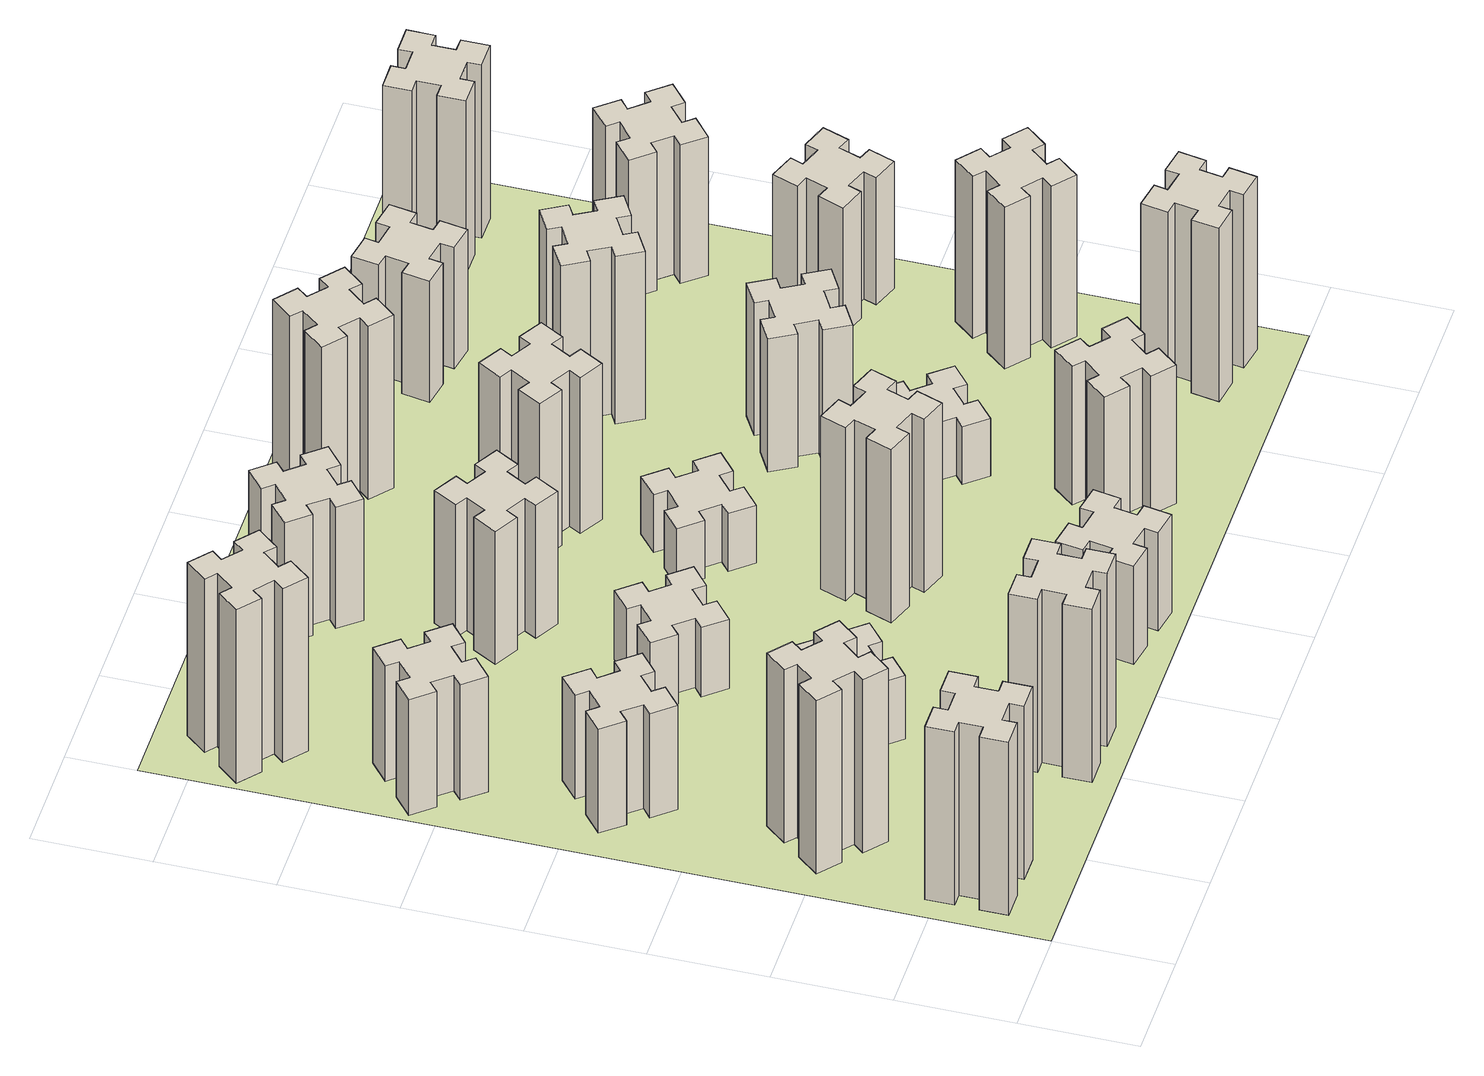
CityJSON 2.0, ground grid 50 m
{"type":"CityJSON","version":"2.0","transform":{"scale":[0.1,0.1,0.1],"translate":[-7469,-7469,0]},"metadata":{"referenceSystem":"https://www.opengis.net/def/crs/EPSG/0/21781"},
"CityObjects":{
"building1":{"type":"Building","attributes":{"class":"1000","function":"1000","usage":"1000","yearOfConstruction":2016,"roofType":"1000","measuredHeight":90,"storeysAboveGround":30,"storeysBelowGround":0},"geometry":[{"type":"Solid","lod":"1","boundaries":[[[[0,1,2,3,4,5,6,7,8,9,10,11,12,13,14,15,16,17,18,19]],[[17,16,20,21]],[[16,15,22,20]],[[15,14,23,22]],[[14,13,24,23]],[[13,12,25,24]],[[12,11,26,25]],[[11,10,27,26]],[[10,9,28,27]],[[9,8,29,28]],[[8,7,30,29]],[[7,6,31,30]],[[6,5,32,31]],[[5,4,33,32]],[[4,3,34,33]],[[3,2,35,34]],[[2,1,36,35]],[[1,0,37,36]],[[0,19,38,37]],[[19,18,39,38]],[[18,17,21,39]],[[24,25,26,27,28,29,30,31,32,33,34,35,36,37,38,39,21,20,22,23]]]]}]},
"building2":{"type":"Building","attributes":{"class":"1000","function":"1000","usage":"1000","yearOfConstruction":2016,"roofType":"1000","measuredHeight":90,"storeysAboveGround":30,"storeysBelowGround":0},"geometry":[{"type":"Solid","lod":"1","boundaries":[[[[40,41,42,43,44,45,46,47,48,49,50,51,52,53,54,55,56,57,58,59]],[[57,56,60,61]],[[56,55,62,60]],[[55,54,63,62]],[[54,53,64,63]],[[53,52,65,64]],[[52,51,66,65]],[[51,50,67,66]],[[50,49,68,67]],[[49,48,69,68]],[[48,47,70,69]],[[47,46,71,70]],[[46,45,72,71]],[[45,44,73,72]],[[44,43,74,73]],[[43,42,75,74]],[[42,41,76,75]],[[41,40,77,76]],[[40,59,78,77]],[[59,58,79,78]],[[58,57,61,79]],[[64,65,66,67,68,69,70,71,72,73,74,75,76,77,78,79,61,60,62,63]]]]}]},
"building3":{"type":"Building","attributes":{"class":"1000","function":"1000","usage":"1000","yearOfConstruction":2016,"roofType":"1000","measuredHeight":54,"storeysAboveGround":30,"storeysBelowGround":0},"geometry":[{"type":"Solid","lod":"1","boundaries":[[[[80,81,82,83,84,85,86,87,88,89,90,91,92,93,94,95,96,97,98,99]],[[97,96,100,101]],[[96,95,102,100]],[[95,94,103,102]],[[94,93,104,103]],[[93,92,105,104]],[[92,91,106,105]],[[91,90,107,106]],[[90,89,108,107]],[[89,88,109,108]],[[88,87,110,109]],[[87,86,111,110]],[[86,85,112,111]],[[85,84,113,112]],[[84,83,114,113]],[[83,82,115,114]],[[82,81,116,115]],[[81,80,117,116]],[[80,99,118,117]],[[99,98,119,118]],[[98,97,101,119]],[[104,105,106,107,108,109,110,111,112,113,114,115,116,117,118,119,101,100,102,103]]]]}]},
"building4":{"type":"Building","attributes":{"class":"1000","function":"1000","usage":"1000","yearOfConstruction":2016,"roofType":"1000","measuredHeight":60,"storeysAboveGround":30,"storeysBelowGround":0},"geometry":[{"type":"Solid","lod":"1","boundaries":[[[[120,121,122,123,124,125,126,127,128,129,130,131,132,133,134,135,136,137,138,139]],[[137,136,140,141]],[[136,135,142,140]],[[135,134,143,142]],[[134,133,144,143]],[[133,132,145,144]],[[132,131,146,145]],[[131,130,147,146]],[[130,129,148,147]],[[129,128,149,148]],[[128,127,150,149]],[[127,126,151,150]],[[126,125,152,151]],[[125,124,153,152]],[[124,123,154,153]],[[123,122,155,154]],[[122,121,156,155]],[[121,120,157,156]],[[120,139,158,157]],[[139,138,159,158]],[[138,137,141,159]],[[144,145,146,147,148,149,150,151,152,153,154,155,156,157,158,159,141,140,142,143]]]]}]},
"building5":{"type":"Building","attributes":{"class":"1000","function":"1000","usage":"1000","yearOfConstruction":2016,"roofType":"1000","measuredHeight":90,"storeysAboveGround":30,"storeysBelowGround":0},"geometry":[{"type":"Solid","lod":"1","boundaries":[[[[160,161,162,163,164,165,166,167,168,169,170,171,172,173,174,175,176,177,178,179]],[[177,176,180,181]],[[176,175,182,180]],[[175,174,183,182]],[[174,173,184,183]],[[173,172,185,184]],[[172,171,186,185]],[[171,170,187,186]],[[170,169,188,187]],[[169,168,189,188]],[[168,167,190,189]],[[167,166,191,190]],[[166,165,192,191]],[[165,164,193,192]],[[164,163,194,193]],[[163,162,195,194]],[[162,161,196,195]],[[161,160,197,196]],[[160,179,198,197]],[[179,178,199,198]],[[178,177,181,199]],[[184,185,186,187,188,189,190,191,192,193,194,195,196,197,198,199,181,180,182,183]]]]}]},
"building6":{"type":"Building","attributes":{"class":"1000","function":"1000","usage":"1000","yearOfConstruction":2016,"roofType":"1000","measuredHeight":90,"storeysAboveGround":30,"storeysBelowGround":0},"geometry":[{"type":"Solid","lod":"1","boundaries":[[[[200,201,202,203,204,205,206,207,208,209,210,211,212,213,214,215,216,217,218,219]],[[217,216,220,221]],[[216,215,222,220]],[[215,214,223,222]],[[214,213,224,223]],[[213,212,225,224]],[[212,211,226,225]],[[211,210,227,226]],[[210,209,228,227]],[[209,208,229,228]],[[208,207,230,229]],[[207,206,231,230]],[[206,205,232,231]],[[205,204,233,232]],[[204,203,234,233]],[[203,202,235,234]],[[202,201,236,235]],[[201,200,237,236]],[[200,219,238,237]],[[219,218,239,238]],[[218,217,221,239]],[[224,225,226,227,228,229,230,231,232,233,234,235,236,237,238,239,221,220,222,223]]]]}]},
"building7":{"type":"Building","attributes":{"class":"1000","function":"1000","usage":"1000","yearOfConstruction":2016,"roofType":"1000","measuredHeight":33,"storeysAboveGround":30,"storeysBelowGround":0},"geometry":[{"type":"Solid","lod":"1","boundaries":[[[[240,241,242,243,244,245,246,247,248,249,250,251,252,253,254,255,256,257,258,259]],[[257,256,260,261]],[[256,255,262,260]],[[255,254,263,262]],[[254,253,264,263]],[[253,252,265,264]],[[252,251,266,265]],[[251,250,267,266]],[[250,249,268,267]],[[249,248,269,268]],[[248,247,270,269]],[[247,246,271,270]],[[246,245,272,271]],[[245,244,273,272]],[[244,243,274,273]],[[243,242,275,274]],[[242,241,276,275]],[[241,240,277,276]],[[240,259,278,277]],[[259,258,279,278]],[[258,257,261,279]],[[264,265,266,267,268,269,270,271,272,273,274,275,276,277,278,279,261,260,262,263]]]]}]},
"building8":{"type":"Building","attributes":{"class":"1000","function":"1000","usage":"1000","yearOfConstruction":2016,"roofType":"1000","measuredHeight":36,"storeysAboveGround":30,"storeysBelowGround":0},"geometry":[{"type":"Solid","lod":"1","boundaries":[[[[280,281,282,283,284,285,286,287,288,289,290,291,292,293,294,295,296,297,298,299]],[[297,296,300,301]],[[296,295,302,300]],[[295,294,303,302]],[[294,293,304,303]],[[293,292,305,304]],[[292,291,306,305]],[[291,290,307,306]],[[290,289,308,307]],[[289,288,309,308]],[[288,287,310,309]],[[287,286,311,310]],[[286,285,312,311]],[[285,284,313,312]],[[284,283,314,313]],[[283,282,315,314]],[[282,281,316,315]],[[281,280,317,316]],[[280,299,318,317]],[[299,298,319,318]],[[298,297,301,319]],[[304,305,306,307,308,309,310,311,312,313,314,315,316,317,318,319,301,300,302,303]]]]}]},
"building9":{"type":"Building","attributes":{"class":"1000","function":"1000","usage":"1000","yearOfConstruction":2016,"roofType":"1000","measuredHeight":51,"storeysAboveGround":30,"storeysBelowGround":0},"geometry":[{"type":"Solid","lod":"1","boundaries":[[[[320,321,322,323,324,325,326,327,328,329,330,331,332,333,334,335,336,337,338,339]],[[337,336,340,341]],[[336,335,342,340]],[[335,334,343,342]],[[334,333,344,343]],[[333,332,345,344]],[[332,331,346,345]],[[331,330,347,346]],[[330,329,348,347]],[[329,328,349,348]],[[328,327,350,349]],[[327,326,351,350]],[[326,325,352,351]],[[325,324,353,352]],[[324,323,354,353]],[[323,322,355,354]],[[322,321,356,355]],[[321,320,357,356]],[[320,339,358,357]],[[339,338,359,358]],[[338,337,341,359]],[[344,345,346,347,348,349,350,351,352,353,354,355,356,357,358,359,341,340,342,343]]]]}]},
"building10":{"type":"Building","attributes":{"class":"1000","function":"1000","usage":"1000","yearOfConstruction":2016,"roofType":"1000","measuredHeight":69,"storeysAboveGround":30,"storeysBelowGround":0},"geometry":[{"type":"Solid","lod":"1","boundaries":[[[[360,361,362,363,364,365,366,367,368,369,370,371,372,373,374,375,376,377,378,379]],[[377,376,380,381]],[[376,375,382,380]],[[375,374,383,382]],[[374,373,384,383]],[[373,372,385,384]],[[372,371,386,385]],[[371,370,387,386]],[[370,369,388,387]],[[369,368,389,388]],[[368,367,390,389]],[[367,366,391,390]],[[366,365,392,391]],[[365,364,393,392]],[[364,363,394,393]],[[363,362,395,394]],[[362,361,396,395]],[[361,360,397,396]],[[360,379,398,397]],[[379,378,399,398]],[[378,377,381,399]],[[384,385,386,387,388,389,390,391,392,393,394,395,396,397,398,399,381,380,382,383]]]]}]},
"building11":{"type":"Building","attributes":{"class":"1000","function":"1000","usage":"1000","yearOfConstruction":2016,"roofType":"1000","measuredHeight":63,"storeysAboveGround":30,"storeysBelowGround":0},"geometry":[{"type":"Solid","lod":"1","boundaries":[[[[400,401,402,403,404,405,406,407,408,409,410,411,412,413,414,415,416,417,418,419]],[[417,416,420,421]],[[416,415,422,420]],[[415,414,423,422]],[[414,413,424,423]],[[413,412,425,424]],[[412,411,426,425]],[[411,410,427,426]],[[410,409,428,427]],[[409,408,429,428]],[[408,407,430,429]],[[407,406,431,430]],[[406,405,432,431]],[[405,404,433,432]],[[404,403,434,433]],[[403,402,435,434]],[[402,401,436,435]],[[401,400,437,436]],[[400,419,438,437]],[[419,418,439,438]],[[418,417,421,439]],[[424,425,426,427,428,429,430,431,432,433,434,435,436,437,438,439,421,420,422,423]]]]}]},
"building12":{"type":"Building","attributes":{"class":"1000","function":"1000","usage":"1000","yearOfConstruction":2016,"roofType":"1000","measuredHeight":90,"storeysAboveGround":30,"storeysBelowGround":0},"geometry":[{"type":"Solid","lod":"1","boundaries":[[[[440,441,442,443,444,445,446,447,448,449,450,451,452,453,454,455,456,457,458,459]],[[457,456,460,461]],[[456,455,462,460]],[[455,454,463,462]],[[454,453,464,463]],[[453,452,465,464]],[[452,451,466,465]],[[451,450,467,466]],[[450,449,468,467]],[[449,448,469,468]],[[448,447,470,469]],[[447,446,471,470]],[[446,445,472,471]],[[445,444,473,472]],[[444,443,474,473]],[[443,442,475,474]],[[442,441,476,475]],[[441,440,477,476]],[[440,459,478,477]],[[459,458,479,478]],[[458,457,461,479]],[[464,465,466,467,468,469,470,471,472,473,474,475,476,477,478,479,461,460,462,463]]]]}]},
"building13":{"type":"Building","attributes":{"class":"1000","function":"1000","usage":"1000","yearOfConstruction":2016,"roofType":"1000","measuredHeight":30,"storeysAboveGround":30,"storeysBelowGround":0},"geometry":[{"type":"Solid","lod":"1","boundaries":[[[[480,481,482,483,484,485,486,487,488,489,490,491,492,493,494,495,496,497,498,499]],[[497,496,500,501]],[[496,495,502,500]],[[495,494,503,502]],[[494,493,504,503]],[[493,492,505,504]],[[492,491,506,505]],[[491,490,507,506]],[[490,489,508,507]],[[489,488,509,508]],[[488,487,510,509]],[[487,486,511,510]],[[486,485,512,511]],[[485,484,513,512]],[[484,483,514,513]],[[483,482,515,514]],[[482,481,516,515]],[[481,480,517,516]],[[480,499,518,517]],[[499,498,519,518]],[[498,497,501,519]],[[504,505,506,507,508,509,510,511,512,513,514,515,516,517,518,519,501,500,502,503]]]]}]},
"building14":{"type":"Building","attributes":{"class":"1000","function":"1000","usage":"1000","yearOfConstruction":2016,"roofType":"1000","measuredHeight":81,"storeysAboveGround":30,"storeysBelowGround":0},"geometry":[{"type":"Solid","lod":"1","boundaries":[[[[520,521,522,523,524,525,526,527,528,529,530,531,532,533,534,535,536,537,538,539]],[[537,536,540,541]],[[536,535,542,540]],[[535,534,543,542]],[[534,533,544,543]],[[533,532,545,544]],[[532,531,546,545]],[[531,530,547,546]],[[530,529,548,547]],[[529,528,549,548]],[[528,527,550,549]],[[527,526,551,550]],[[526,525,552,551]],[[525,524,553,552]],[[524,523,554,553]],[[523,522,555,554]],[[522,521,556,555]],[[521,520,557,556]],[[520,539,558,557]],[[539,538,559,558]],[[538,537,541,559]],[[544,545,546,547,548,549,550,551,552,553,554,555,556,557,558,559,541,540,542,543]]]]}]},
"building15":{"type":"Building","attributes":{"class":"1000","function":"1000","usage":"1000","yearOfConstruction":2016,"roofType":"1000","measuredHeight":72,"storeysAboveGround":30,"storeysBelowGround":0},"geometry":[{"type":"Solid","lod":"1","boundaries":[[[[560,561,562,563,564,565,566,567,568,569,570,571,572,573,574,575,576,577,578,579]],[[577,576,580,581]],[[576,575,582,580]],[[575,574,583,582]],[[574,573,584,583]],[[573,572,585,584]],[[572,571,586,585]],[[571,570,587,586]],[[570,569,588,587]],[[569,568,589,588]],[[568,567,590,589]],[[567,566,591,590]],[[566,565,592,591]],[[565,564,593,592]],[[564,563,594,593]],[[563,562,595,594]],[[562,561,596,595]],[[561,560,597,596]],[[560,579,598,597]],[[579,578,599,598]],[[578,577,581,599]],[[584,585,586,587,588,589,590,591,592,593,594,595,596,597,598,599,581,580,582,583]]]]}]},
"building16":{"type":"Building","attributes":{"class":"1000","function":"1000","usage":"1000","yearOfConstruction":2016,"roofType":"1000","measuredHeight":90,"storeysAboveGround":30,"storeysBelowGround":0},"geometry":[{"type":"Solid","lod":"1","boundaries":[[[[600,601,602,603,604,605,606,607,608,609,610,611,612,613,614,615,616,617,618,619]],[[617,616,620,621]],[[616,615,622,620]],[[615,614,623,622]],[[614,613,624,623]],[[613,612,625,624]],[[612,611,626,625]],[[611,610,627,626]],[[610,609,628,627]],[[609,608,629,628]],[[608,607,630,629]],[[607,606,631,630]],[[606,605,632,631]],[[605,604,633,632]],[[604,603,634,633]],[[603,602,635,634]],[[602,601,636,635]],[[601,600,637,636]],[[600,619,638,637]],[[619,618,639,638]],[[618,617,621,639]],[[624,625,626,627,628,629,630,631,632,633,634,635,636,637,638,639,621,620,622,623]]]]}]},
"building17":{"type":"Building","attributes":{"class":"1000","function":"1000","usage":"1000","yearOfConstruction":2016,"roofType":"1000","measuredHeight":30,"storeysAboveGround":30,"storeysBelowGround":0},"geometry":[{"type":"Solid","lod":"1","boundaries":[[[[640,641,642,643,644,645,646,647,648,649,650,651,652,653,654,655,656,657,658,659]],[[657,656,660,661]],[[656,655,662,660]],[[655,654,663,662]],[[654,653,664,663]],[[653,652,665,664]],[[652,651,666,665]],[[651,650,667,666]],[[650,649,668,667]],[[649,648,669,668]],[[648,647,670,669]],[[647,646,671,670]],[[646,645,672,671]],[[645,644,673,672]],[[644,643,674,673]],[[643,642,675,674]],[[642,641,676,675]],[[641,640,677,676]],[[640,659,678,677]],[[659,658,679,678]],[[658,657,661,679]],[[664,665,666,667,668,669,670,671,672,673,674,675,676,677,678,679,661,660,662,663]]]]}]},
"building18":{"type":"Building","attributes":{"class":"1000","function":"1000","usage":"1000","yearOfConstruction":2016,"roofType":"1000","measuredHeight":69,"storeysAboveGround":30,"storeysBelowGround":0},"geometry":[{"type":"Solid","lod":"1","boundaries":[[[[680,681,682,683,684,685,686,687,688,689,690,691,692,693,694,695,696,697,698,699]],[[697,696,700,701]],[[696,695,702,700]],[[695,694,703,702]],[[694,693,704,703]],[[693,692,705,704]],[[692,691,706,705]],[[691,690,707,706]],[[690,689,708,707]],[[689,688,709,708]],[[688,687,710,709]],[[687,686,711,710]],[[686,685,712,711]],[[685,684,713,712]],[[684,683,714,713]],[[683,682,715,714]],[[682,681,716,715]],[[681,680,717,716]],[[680,699,718,717]],[[699,698,719,718]],[[698,697,701,719]],[[704,705,706,707,708,709,710,711,712,713,714,715,716,717,718,719,701,700,702,703]]]]}]},
"building19":{"type":"Building","attributes":{"class":"1000","function":"1000","usage":"1000","yearOfConstruction":2016,"roofType":"1000","measuredHeight":87,"storeysAboveGround":30,"storeysBelowGround":0},"geometry":[{"type":"Solid","lod":"1","boundaries":[[[[720,721,722,723,724,725,726,727,728,729,730,731,732,733,734,735,736,737,738,739]],[[737,736,740,741]],[[736,735,742,740]],[[735,734,743,742]],[[734,733,744,743]],[[733,732,745,744]],[[732,731,746,745]],[[731,730,747,746]],[[730,729,748,747]],[[729,728,749,748]],[[728,727,750,749]],[[727,726,751,750]],[[726,725,752,751]],[[725,724,753,752]],[[724,723,754,753]],[[723,722,755,754]],[[722,721,756,755]],[[721,720,757,756]],[[720,739,758,757]],[[739,738,759,758]],[[738,737,741,759]],[[744,745,746,747,748,749,750,751,752,753,754,755,756,757,758,759,741,740,742,743]]]]}]},
"building20":{"type":"Building","attributes":{"class":"1000","function":"1000","usage":"1000","yearOfConstruction":2016,"roofType":"1000","measuredHeight":90,"storeysAboveGround":30,"storeysBelowGround":0},"geometry":[{"type":"Solid","lod":"1","boundaries":[[[[760,761,762,763,764,765,766,767,768,769,770,771,772,773,774,775,776,777,778,779]],[[777,776,780,781]],[[776,775,782,780]],[[775,774,783,782]],[[774,773,784,783]],[[773,772,785,784]],[[772,771,786,785]],[[771,770,787,786]],[[770,769,788,787]],[[769,768,789,788]],[[768,767,790,789]],[[767,766,791,790]],[[766,765,792,791]],[[765,764,793,792]],[[764,763,794,793]],[[763,762,795,794]],[[762,761,796,795]],[[761,760,797,796]],[[760,779,798,797]],[[779,778,799,798]],[[778,777,781,799]],[[784,785,786,787,788,789,790,791,792,793,794,795,796,797,798,799,781,780,782,783]]]]}]},
"building21":{"type":"Building","attributes":{"class":"1000","function":"1000","usage":"1000","yearOfConstruction":2016,"roofType":"1000","measuredHeight":63,"storeysAboveGround":30,"storeysBelowGround":0},"geometry":[{"type":"Solid","lod":"1","boundaries":[[[[800,801,802,803,804,805,806,807,808,809,810,811,812,813,814,815,816,817,818,819]],[[817,816,820,821]],[[816,815,822,820]],[[815,814,823,822]],[[814,813,824,823]],[[813,812,825,824]],[[812,811,826,825]],[[811,810,827,826]],[[810,809,828,827]],[[809,808,829,828]],[[808,807,830,829]],[[807,806,831,830]],[[806,805,832,831]],[[805,804,833,832]],[[804,803,834,833]],[[803,802,835,834]],[[802,801,836,835]],[[801,800,837,836]],[[800,819,838,837]],[[819,818,839,838]],[[818,817,821,839]],[[824,825,826,827,828,829,830,831,832,833,834,835,836,837,838,839,821,820,822,823]]]]}]},
"building22":{"type":"Building","attributes":{"class":"1000","function":"1000","usage":"1000","yearOfConstruction":2016,"roofType":"1000","measuredHeight":84,"storeysAboveGround":30,"storeysBelowGround":0},"geometry":[{"type":"Solid","lod":"1","boundaries":[[[[840,841,842,843,844,845,846,847,848,849,850,851,852,853,854,855,856,857,858,859]],[[857,856,860,861]],[[856,855,862,860]],[[855,854,863,862]],[[854,853,864,863]],[[853,852,865,864]],[[852,851,866,865]],[[851,850,867,866]],[[850,849,868,867]],[[849,848,869,868]],[[848,847,870,869]],[[847,846,871,870]],[[846,845,872,871]],[[845,844,873,872]],[[844,843,874,873]],[[843,842,875,874]],[[842,841,876,875]],[[841,840,877,876]],[[840,859,878,877]],[[859,858,879,878]],[[858,857,861,879]],[[864,865,866,867,868,869,870,871,872,873,874,875,876,877,878,879,861,860,862,863]]]]}]},
"building23":{"type":"Building","attributes":{"class":"1000","function":"1000","usage":"1000","yearOfConstruction":2016,"roofType":"1000","measuredHeight":66,"storeysAboveGround":30,"storeysBelowGround":0},"geometry":[{"type":"Solid","lod":"1","boundaries":[[[[880,881,882,883,884,885,886,887,888,889,890,891,892,893,894,895,896,897,898,899]],[[897,896,900,901]],[[896,895,902,900]],[[895,894,903,902]],[[894,893,904,903]],[[893,892,905,904]],[[892,891,906,905]],[[891,890,907,906]],[[890,889,908,907]],[[889,888,909,908]],[[888,887,910,909]],[[887,886,911,910]],[[886,885,912,911]],[[885,884,913,912]],[[884,883,914,913]],[[883,882,915,914]],[[882,881,916,915]],[[881,880,917,916]],[[880,899,918,917]],[[899,898,919,918]],[[898,897,901,919]],[[904,905,906,907,908,909,910,911,912,913,914,915,916,917,918,919,901,900,902,903]]]]}]},
"building24":{"type":"Building","attributes":{"class":"1000","function":"1000","usage":"1000","yearOfConstruction":2016,"roofType":"1000","measuredHeight":72,"storeysAboveGround":30,"storeysBelowGround":0},"geometry":[{"type":"Solid","lod":"1","boundaries":[[[[920,921,922,923,924,925,926,927,928,929,930,931,932,933,934,935,936,937,938,939]],[[937,936,940,941]],[[936,935,942,940]],[[935,934,943,942]],[[934,933,944,943]],[[933,932,945,944]],[[932,931,946,945]],[[931,930,947,946]],[[930,929,948,947]],[[929,928,949,948]],[[928,927,950,949]],[[927,926,951,950]],[[926,925,952,951]],[[925,924,953,952]],[[924,923,954,953]],[[923,922,955,954]],[[922,921,956,955]],[[921,920,957,956]],[[920,939,958,957]],[[939,938,959,958]],[[938,937,941,959]],[[944,945,946,947,948,949,950,951,952,953,954,955,956,957,958,959,941,940,942,943]]]]}]},
"building25":{"type":"Building","attributes":{"class":"1000","function":"1000","usage":"1000","yearOfConstruction":2016,"roofType":"1000","measuredHeight":90,"storeysAboveGround":30,"storeysBelowGround":0},"geometry":[{"type":"Solid","lod":"1","boundaries":[[[[960,961,962,963,964,965,966,967,968,969,970,971,972,973,974,975,976,977,978,979]],[[977,976,980,981]],[[976,975,982,980]],[[975,974,983,982]],[[974,973,984,983]],[[973,972,985,984]],[[972,971,986,985]],[[971,970,987,986]],[[970,969,988,987]],[[969,968,989,988]],[[968,967,990,989]],[[967,966,991,990]],[[966,965,992,991]],[[965,964,993,992]],[[964,963,994,993]],[[963,962,995,994]],[[962,961,996,995]],[[961,960,997,996]],[[960,979,998,997]],[[979,978,999,998]],[[978,977,981,999]],[[984,985,986,987,988,989,990,991,992,993,994,995,996,997,998,999,981,980,982,983]]]]}]},
"landuse1":{"type":"LandUse","attributes":{"name":"plot1","function":"1010"},"geometry":[{"type":"MultiSurface","lod":"1","boundaries":[[[1000,1001,1002,1003]]]}]}
},
"vertices":[
[165,425,0],[165,325,0],[105,325,0],[105,205,0],[225,205,0],[225,265,0],[325,265,0],[325,205,0],[445,205,0],[445,325,0],[385,325,0],[385,425,0],[445,425,0],[445,545,0],[325,545,0],[325,485,0],[225,485,0],[225,545,0],[105,545,0],[105,425,0],[225,485,900],[225,545,900],[325,485,900],[325,545,900],[445,545,900],[445,425,900],[385,425,900],[385,325,900],[445,325,900],[445,205,900],[325,205,900],[325,265,900],[225,265,900],[225,205,900],[105,205,900],[105,325,900],[165,325,900],[165,425,900],[105,425,900],[105,545,900],
[484,1067,0],[408,1132,0],[446,1178,0],[354,1255,0],[277,1163,0],[323,1124,0],[259,1048,0],[213,1086,0],[136,994,0],[228,917,0],[266,963,0],[343,899,0],[304,853,0],[396,776,0],[473,868,0],[427,906,0],[492,983,0],[538,944,0],[615,1036,0],[523,1113,0],[492,983,900],[538,944,900],[427,906,900],[473,868,900],[396,776,900],[304,853,900],[343,899,900],[266,963,900],[228,917,900],[136,994,900],[213,1086,900],[259,1048,900],[323,1124,900],[277,1163,900],[354,1255,900],[446,1178,900],[408,1132,900],[484,1067,900],[523,1113,900],[615,1036,900],
[492,1888,0],[427,1964,0],[473,2003,0],[396,2095,0],[304,2018,0],[343,1972,0],[266,1907,0],[228,1953,0],[136,1876,0],[213,1784,0],[259,1823,0],[323,1746,0],[277,1708,0],[354,1616,0],[446,1693,0],[408,1739,0],[484,1803,0],[523,1757,0],[615,1834,0],[538,1926,0],[484,1803,540],[523,1757,540],[408,1739,540],[446,1693,540],[354,1616,540],[277,1708,540],[323,1746,540],[259,1823,540],[213,1784,540],[136,1876,540],[228,1953,540],[266,1907,540],[343,1972,540],[304,2018,540],[396,2095,540],[473,2003,540],[427,1964,540],[492,1888,540],[538,1926,540],[615,1834,540],
[243,2712,0],[166,2647,0],[128,2693,0],[36,2616,0],[113,2524,0],[159,2563,0],[223,2486,0],[177,2448,0],[254,2356,0],[346,2433,0],[308,2479,0],[384,2543,0],[423,2497,0],[515,2574,0],[438,2666,0],[392,2628,0],[327,2704,0],[373,2743,0],[296,2835,0],[204,2758,0],[327,2704,600],[373,2743,600],[392,2628,600],[438,2666,600],[515,2574,600],[423,2497,600],[384,2543,600],[308,2479,600],[346,2433,600],[254,2356,600],[177,2448,600],[223,2486,600],[159,2563,600],[113,2524,600],[36,2616,600],[128,2693,600],[166,2647,600],[243,2712,600],[204,2758,600],[296,2835,600],
[1225,225,0],[1225,325,0],[1285,325,0],[1285,445,0],[1165,445,0],[1165,385,0],[1065,385,0],[1065,445,0],[945,445,0],[945,325,0],[1005,325,0],[1005,225,0],[945,225,0],[945,105,0],[1065,105,0],[1065,165,0],[1165,165,0],[1165,105,0],[1285,105,0],[1285,225,0],[1165,165,900],[1165,105,900],[1065,165,900],[1065,105,900],[945,105,900],[945,225,900],[1005,225,900],[1005,325,900],[945,325,900],[945,445,900],[1065,445,900],[1065,385,900],[1165,385,900],[1165,445,900],[1285,445,900],[1285,325,900],[1225,325,900],[1225,225,900],[1285,225,900],[1285,105,900],
[384,3387,0],[308,3452,0],[346,3498,0],[254,3575,0],[177,3483,0],[223,3444,0],[159,3368,0],[113,3406,0],[36,3314,0],[128,3237,0],[166,3283,0],[243,3219,0],[204,3173,0],[296,3096,0],[373,3188,0],[327,3226,0],[392,3303,0],[438,3264,0],[515,3356,0],[423,3433,0],[392,3303,900],[438,3264,900],[327,3226,900],[373,3188,900],[296,3096,900],[204,3173,900],[243,3219,900],[166,3283,900],[128,3237,900],[36,3314,900],[113,3406,900],[159,3368,900],[223,3444,900],[177,3483,900],[254,3575,900],[346,3498,900],[308,3452,900],[384,3387,900],[423,3433,900],[515,3356,900],
[983,1232,0],[906,1167,0],[868,1213,0],[776,1136,0],[853,1044,0],[899,1083,0],[963,1006,0],[917,968,0],[994,876,0],[1086,953,0],[1048,999,0],[1124,1063,0],[1163,1017,0],[1255,1094,0],[1178,1186,0],[1132,1148,0],[1067,1224,0],[1113,1263,0],[1036,1355,0],[944,1278,0],[1067,1224,330],[1113,1263,330],[1132,1148,330],[1178,1186,330],[1255,1094,330],[1163,1017,330],[1124,1063,330],[1048,999,330],[1086,953,330],[994,876,330],[917,968,330],[963,1006,330],[899,1083,330],[853,1044,330],[776,1136,330],[868,1213,330],[906,1167,330],[983,1232,330],[944,1278,330],[1036,1355,330],
[1083,1972,0],[1006,1907,0],[968,1953,0],[876,1876,0],[953,1784,0],[999,1823,0],[1063,1746,0],[1017,1708,0],[1094,1616,0],[1186,1693,0],[1148,1739,0],[1224,1803,0],[1263,1757,0],[1355,1834,0],[1278,1926,0],[1232,1888,0],[1167,1964,0],[1213,2003,0],[1136,2095,0],[1044,2018,0],[1167,1964,360],[1213,2003,360],[1232,1888,360],[1278,1926,360],[1355,1834,360],[1263,1757,360],[1224,1803,360],[1148,1739,360],[1186,1693,360],[1094,1616,360],[1017,1708,360],[1063,1746,360],[999,1823,360],[953,1784,360],[876,1876,360],[968,1953,360],[1006,1907,360],[1083,1972,360],[1044,2018,360],[1136,2095,360],
[1756,344,0],[1738,245,0],[1679,256,0],[1658,137,0],[1777,117,0],[1787,176,0],[1885,158,0],[1875,99,0],[1993,78,0],[2014,197,0],[1955,207,0],[1972,305,0],[2031,295,0],[2052,413,0],[1934,434,0],[1924,375,0],[1825,392,0],[1836,451,0],[1717,472,0],[1697,354,0],[1825,392,510],[1836,451,510],[1924,375,510],[1934,434,510],[2052,413,510],[2031,295,510],[1972,305,510],[1955,207,510],[2014,197,510],[1993,78,510],[1875,99,510],[1885,158,510],[1787,176,510],[1777,117,510],[1658,137,510],[1679,256,510],[1738,245,510],[1756,344,510],[1697,354,510],[1717,472,510],
[1314,2666,0],[1227,2716,0],[1257,2768,0],[1153,2828,0],[1093,2724,0],[1145,2694,0],[1095,2607,0],[1043,2637,0],[983,2533,0],[1087,2473,0],[1117,2525,0],[1204,2475,0],[1174,2423,0],[1278,2363,0],[1338,2467,0],[1286,2497,0],[1336,2584,0],[1388,2554,0],[1448,2658,0],[1344,2718,0],[1336,2584,690],[1388,2554,690],[1286,2497,690],[1338,2467,690],[1278,2363,690],[1174,2423,690],[1204,2475,690],[1117,2525,690],[1087,2473,690],[983,2533,690],[1043,2637,690],[1095,2607,690],[1145,2694,690],[1093,2724,690],[1153,2828,690],[1257,2768,690],[1227,2716,690],[1314,2666,690],[1344,2718,690],[1448,2658,690],
[1083,3452,0],[1006,3387,0],[968,3433,0],[876,3356,0],[953,3264,0],[999,3303,0],[1063,3226,0],[1017,3188,0],[1094,3096,0],[1186,3173,0],[1148,3219,0],[1224,3283,0],[1263,3237,0],[1355,3314,0],[1278,3406,0],[1232,3368,0],[1167,3444,0],[1213,3483,0],[1136,3575,0],[1044,3498,0],[1167,3444,630],[1213,3483,630],[1232,3368,630],[1278,3406,630],[1355,3314,630],[1263,3237,630],[1224,3283,630],[1148,3219,630],[1186,3173,630],[1094,3096,630],[1017,3188,630],[1063,3226,630],[999,3303,630],[953,3264,630],[876,3356,630],[968,3433,630],[1006,3387,630],[1083,3452,630],[1044,3498,630],[1136,3575,630],
[1769,1300,0],[1735,1206,0],[1679,1227,0],[1637,1114,0],[1750,1073,0],[1771,1129,0],[1865,1095,0],[1844,1039,0],[1957,997,0],[1998,1110,0],[1942,1131,0],[1976,1225,0],[2032,1204,0],[2073,1317,0],[1960,1358,0],[1940,1302,0],[1846,1336,0],[1867,1392,0],[1754,1433,0],[1713,1320,0],[1846,1336,900],[1867,1392,900],[1940,1302,900],[1960,1358,900],[2073,1317,900],[2032,1204,900],[1976,1225,900],[1942,1131,900],[1998,1110,900],[1957,997,900],[1844,1039,900],[1865,1095,900],[1771,1129,900],[1750,1073,900],[1637,1114,900],[1679,1227,900],[1735,1206,900],[1769,1300,900],[1713,1320,900],[1754,1433,900],
[1972,1988,0],[1907,2064,0],[1953,2103,0],[1876,2195,0],[1784,2118,0],[1823,2072,0],[1746,2007,0],[1708,2053,0],[1616,1976,0],[1693,1884,0],[1739,1923,0],[1803,1846,0],[1757,1808,0],[1834,1716,0],[1926,1793,0],[1888,1839,0],[1964,1903,0],[2003,1857,0],[2095,1934,0],[2018,2026,0],[1964,1903,300],[2003,1857,300],[1888,1839,300],[1926,1793,300],[1834,1716,300],[1757,1808,300],[1803,1846,300],[1739,1923,300],[1693,1884,300],[1616,1976,300],[1708,2053,300],[1746,2007,300],[1823,2072,300],[1784,2118,300],[1876,2195,300],[1953,2103,300],[1907,2064,300],[1972,1988,300],[2018,2026,300],[2095,1934,300],
[1926,2497,0],[1976,2584,0],[2028,2554,0],[2088,2658,0],[1984,2718,0],[1954,2666,0],[1867,2716,0],[1897,2768,0],[1793,2828,0],[1733,2724,0],[1785,2694,0],[1735,2607,0],[1683,2637,0],[1623,2533,0],[1727,2473,0],[1757,2525,0],[1844,2475,0],[1814,2423,0],[1918,2363,0],[1978,2467,0],[1844,2475,810],[1814,2423,810],[1757,2525,810],[1727,2473,810],[1623,2533,810],[1683,2637,810],[1735,2607,810],[1785,2694,810],[1733,2724,810],[1793,2828,810],[1897,2768,810],[1867,2716,810],[1954,2666,810],[1984,2718,810],[2088,2658,810],[2028,2554,810],[1976,2584,810],[1926,2497,810],[1978,2467,810],[1918,2363,810],
[2486,423,0],[2563,359,0],[2524,313,0],[2616,236,0],[2693,328,0],[2647,366,0],[2712,443,0],[2758,404,0],[2835,496,0],[2743,573,0],[2704,527,0],[2628,592,0],[2666,638,0],[2574,715,0],[2497,623,0],[2543,584,0],[2479,508,0],[2433,546,0],[2356,454,0],[2448,377,0],[2479,508,720],[2433,546,720],[2543,584,720],[2497,623,720],[2574,715,720],[2666,638,720],[2628,592,720],[2704,527,720],[2743,573,720],[2835,496,720],[2758,404,720],[2712,443,720],[2647,366,720],[2693,328,720],[2616,236,720],[2524,313,720],[2563,359,720],[2486,423,720],[2448,377,720],[2356,454,720],
[1746,3383,0],[1823,3319,0],[1784,3273,0],[1876,3196,0],[1953,3288,0],[1907,3326,0],[1972,3403,0],[2018,3364,0],[2095,3456,0],[2003,3533,0],[1964,3487,0],[1888,3552,0],[1926,3598,0],[1834,3675,0],[1757,3583,0],[1803,3544,0],[1739,3468,0],[1693,3506,0],[1616,3414,0],[1708,3337,0],[1739,3468,900],[1693,3506,900],[1803,3544,900],[1757,3583,900],[1834,3675,900],[1926,3598,900],[1888,3552,900],[1964,3487,900],[2003,3533,900],[2095,3456,900],[2018,3364,900],[1972,3403,900],[1907,3326,900],[1953,3288,900],[1876,3196,900],[1784,3273,900],[1823,3319,900],[1746,3383,900],[1708,3337,900],[1616,3414,900],
[2563,1332,0],[2486,1267,0],[2448,1313,0],[2356,1236,0],[2433,1144,0],[2479,1183,0],[2543,1106,0],[2497,1068,0],[2574,976,0],[2666,1053,0],[2628,1099,0],[2704,1163,0],[2743,1117,0],[2835,1194,0],[2758,1286,0],[2712,1248,0],[2647,1324,0],[2693,1363,0],[2616,1455,0],[2524,1378,0],[2647,1324,300],[2693,1363,300],[2712,1248,300],[2758,1286,300],[2835,1194,300],[2743,1117,300],[2704,1163,300],[2628,1099,300],[2666,1053,300],[2574,976,300],[2497,1068,300],[2543,1106,300],[2479,1183,300],[2433,1144,300],[2356,1236,300],[2448,1313,300],[2486,1267,300],[2563,1332,300],[2524,1378,300],[2616,1455,300],
[2475,1744,0],[2525,1657,0],[2473,1627,0],[2533,1523,0],[2637,1583,0],[2607,1635,0],[2694,1685,0],[2724,1633,0],[2828,1693,0],[2768,1797,0],[2716,1767,0],[2666,1854,0],[2718,1884,0],[2658,1988,0],[2554,1928,0],[2584,1876,0],[2497,1826,0],[2467,1878,0],[2363,1818,0],[2423,1714,0],[2497,1826,690],[2467,1878,690],[2584,1876,690],[2554,1928,690],[2658,1988,690],[2718,1884,690],[2666,1854,690],[2716,1767,690],[2768,1797,690],[2828,1693,690],[2724,1633,690],[2694,1685,690],[2607,1635,690],[2637,1583,690],[2533,1523,690],[2473,1627,690],[2525,1657,690],[2475,1744,690],[2423,1714,690],[2363,1818,690],
[2607,2475,0],[2694,2525,0],[2724,2473,0],[2828,2533,0],[2768,2637,0],[2716,2607,0],[2666,2694,0],[2718,2724,0],[2658,2828,0],[2554,2768,0],[2584,2716,0],[2497,2666,0],[2467,2718,0],[2363,2658,0],[2423,2554,0],[2475,2584,0],[2525,2497,0],[2473,2467,0],[2533,2363,0],[2637,2423,0],[2525,2497,870],[2473,2467,870],[2475,2584,870],[2423,2554,870],[2363,2658,870],[2467,2718,870],[2497,2666,870],[2584,2716,870],[2554,2768,870],[2658,2828,870],[2718,2724,870],[2666,2694,870],[2716,2607,870],[2768,2637,870],[2828,2533,870],[2724,2473,870],[2694,2525,870],[2607,2475,870],[2637,2423,870],[2533,2363,870],
[3504,475,0],[3405,492,0],[3416,551,0],[3297,572,0],[3277,454,0],[3336,444,0],[3318,345,0],[3259,356,0],[3238,237,0],[3357,217,0],[3367,276,0],[3465,258,0],[3455,199,0],[3573,178,0],[3594,297,0],[3535,307,0],[3552,405,0],[3611,395,0],[3632,513,0],[3514,534,0],[3552,405,900],[3611,395,900],[3535,307,900],[3594,297,900],[3573,178,900],[3455,199,900],[3465,258,900],[3367,276,900],[3357,217,900],[3238,237,900],[3259,356,900],[3318,345,900],[3336,444,900],[3277,454,900],[3297,572,900],[3416,551,900],[3405,492,900],[3504,475,900],[3514,534,900],[3632,513,900],
[2496,3404,0],[2478,3305,0],[2419,3316,0],[2398,3197,0],[2517,3177,0],[2527,3236,0],[2625,3218,0],[2615,3159,0],[2733,3138,0],[2754,3257,0],[2695,3267,0],[2712,3365,0],[2771,3355,0],[2792,3473,0],[2674,3494,0],[2664,3435,0],[2565,3452,0],[2576,3511,0],[2457,3532,0],[2437,3414,0],[2565,3452,630],[2576,3511,630],[2664,3435,630],[2674,3494,630],[2792,3473,630],[2771,3355,630],[2712,3365,630],[2695,3267,630],[2754,3257,630],[2733,3138,630],[2615,3159,630],[2625,3218,630],[2527,3236,630],[2517,3177,630],[2398,3197,630],[2419,3316,630],[2478,3305,630],[2496,3404,630],[2437,3414,630],[2457,3532,630],
[3487,1006,0],[3552,1083,0],[3598,1044,0],[3675,1136,0],[3583,1213,0],[3544,1167,0],[3468,1232,0],[3506,1278,0],[3414,1355,0],[3337,1263,0],[3383,1224,0],[3319,1148,0],[3273,1186,0],[3196,1094,0],[3288,1017,0],[3326,1063,0],[3403,999,0],[3364,953,0],[3456,876,0],[3533,968,0],[3403,999,840],[3364,953,840],[3326,1063,840],[3288,1017,840],[3196,1094,840],[3273,1186,840],[3319,1148,840],[3383,1224,840],[3337,1263,840],[3414,1355,840],[3506,1278,840],[3468,1232,840],[3544,1167,840],[3583,1213,840],[3675,1136,840],[3598,1044,840],[3552,1083,840],[3487,1006,840],[3533,968,840],[3456,876,840],
[3520,1942,0],[3426,1976,0],[3447,2032,0],[3334,2073,0],[3293,1960,0],[3349,1940,0],[3315,1846,0],[3259,1867,0],[3217,1754,0],[3330,1713,0],[3351,1769,0],[3445,1735,0],[3424,1679,0],[3537,1637,0],[3578,1750,0],[3522,1771,0],[3556,1865,0],[3612,1844,0],[3653,1957,0],[3540,1998,0],[3556,1865,660],[3612,1844,660],[3522,1771,660],[3578,1750,660],[3537,1637,660],[3424,1679,660],[3445,1735,660],[3351,1769,660],[3330,1713,660],[3217,1754,660],[3259,1867,660],[3315,1846,660],[3349,1940,660],[3293,1960,660],[3334,2073,660],[3447,2032,660],[3426,1976,660],[3520,1942,660],[3540,1998,660],[3653,1957,660],
[3319,2563,0],[3383,2486,0],[3337,2448,0],[3414,2356,0],[3506,2433,0],[3468,2479,0],[3544,2543,0],[3583,2497,0],[3675,2574,0],[3598,2666,0],[3552,2628,0],[3487,2704,0],[3533,2743,0],[3456,2835,0],[3364,2758,0],[3403,2712,0],[3326,2647,0],[3288,2693,0],[3196,2616,0],[3273,2524,0],[3326,2647,720],[3288,2693,720],[3403,2712,720],[3364,2758,720],[3456,2835,720],[3533,2743,720],[3487,2704,720],[3552,2628,720],[3598,2666,720],[3675,2574,720],[3583,2497,720],[3544,2543,720],[3468,2479,720],[3506,2433,720],[3414,2356,720],[3337,2448,720],[3383,2486,720],[3319,2563,720],[3273,2524,720],[3196,2616,720],
[3285,3325,0],[3385,3325,0],[3385,3265,0],[3505,3265,0],[3505,3385,0],[3445,3385,0],[3445,3485,0],[3505,3485,0],[3505,3605,0],[3385,3605,0],[3385,3545,0],[3285,3545,0],[3285,3605,0],[3165,3605,0],[3165,3485,0],[3225,3485,0],[3225,3385,0],[3165,3385,0],[3165,3265,0],[3285,3265,0],[3225,3385,900],[3165,3385,900],[3225,3485,900],[3165,3485,900],[3165,3605,900],[3285,3605,900],[3285,3545,900],[3385,3545,900],[3385,3605,900],[3505,3605,900],[3505,3485,900],[3445,3485,900],[3445,3385,900],[3505,3385,900],[3505,3265,900],[3385,3265,900],[3385,3325,900],[3285,3325,900],[3285,3265,900],[3165,3265,900],
[5,3705,0],[3705,3705,0],[3705,5,0],[5,5,0]
]}
